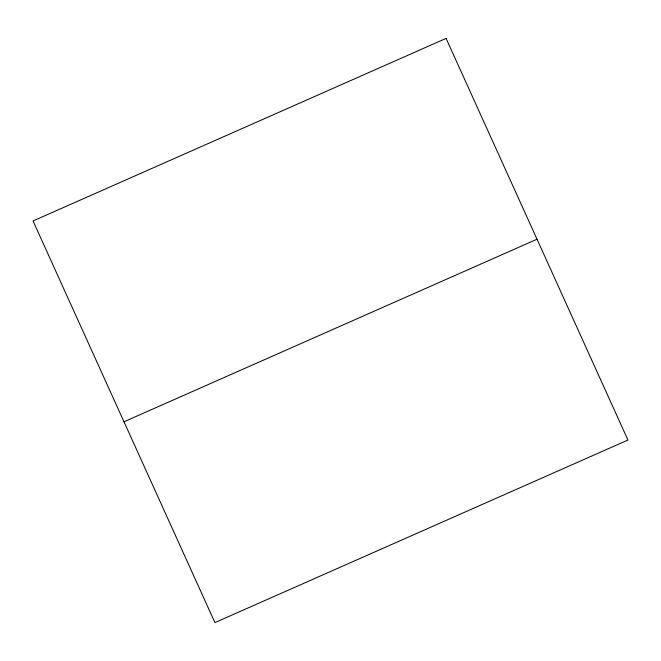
<?xml version="1.0" encoding="UTF-8"?>
<svg xmlns="http://www.w3.org/2000/svg" width="661" height="661" viewBox="0 0 661 661"><rect width="100%" height="100%" fill="white"/><g stroke="black" fill="none" stroke-linecap="round" stroke-linejoin="round"><path stroke-width="0.99" d="M123.979 421.784L537.021 239.216M446.084 38.396L33.05 220.956L214.916 622.604L627.95 440.044L446.084 38.396"/></g></svg>
